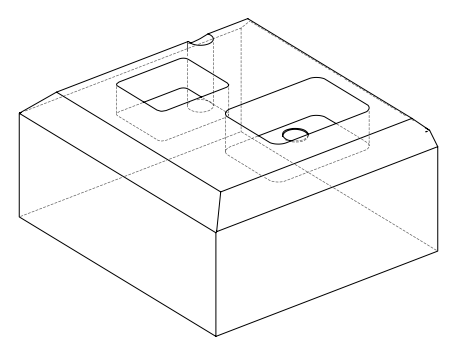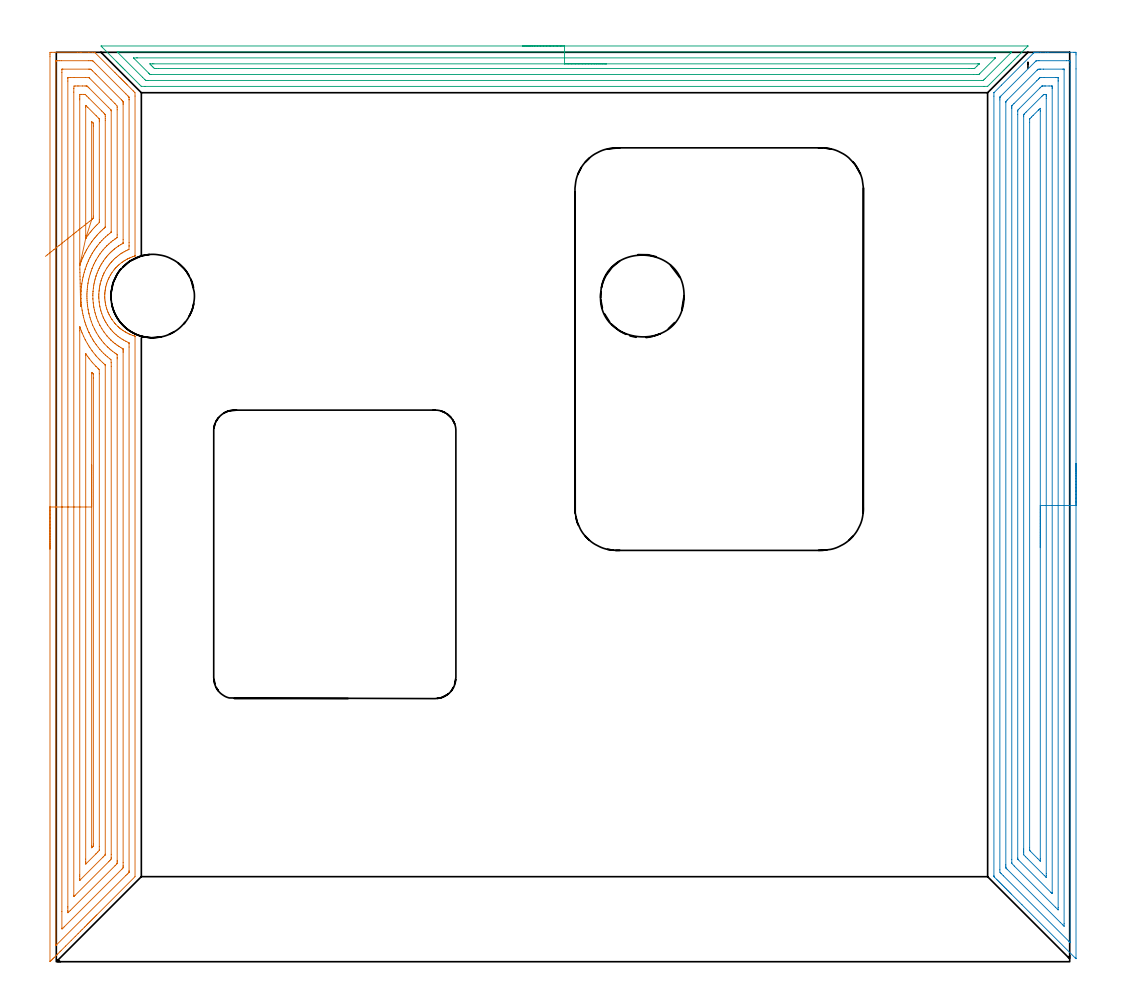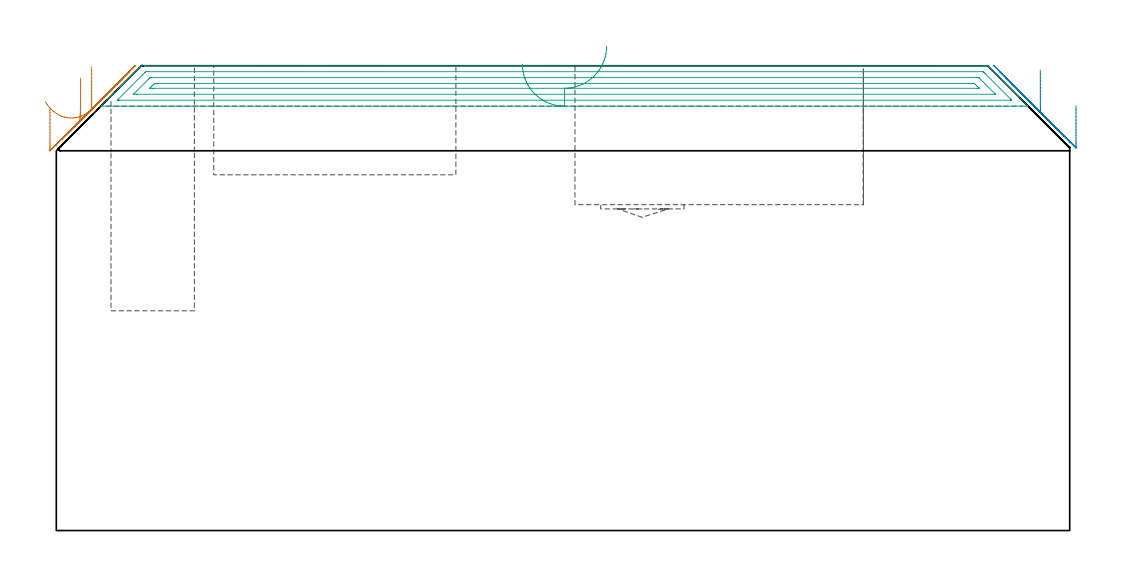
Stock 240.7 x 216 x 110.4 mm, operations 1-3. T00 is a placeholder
(PLAN: 11 operations, 6 tool changes, 75.8 min)
(1 AREA_MILL | FG_CHAMFER_SURFACE | UGT0205_001 | 13.03 min | 43986 mm3)
(2 AREA_MILL_1 | FG_CHAMFER_SURFACE_1 | UGT0205_001 | 11.77 min | 40982 mm3)
(3 AREA_MILL_2 | FG_CHAMFER_SURFACE_2 | UGT0205_001 | 6.95 min | 9552 mm3)
(4 AREA_MILL_3 | FG_CHAMFER_SURFACE_3 | UGT0205_001 | 14.38 min | 43933 mm3)
(5 MILL_RECTANGULAR_POCKET | POCKET_RECTANGULAR_STRAIGHT | NXT0201_009 | Follow Part, ap 2, ae 75% | 17.77 min | 101496 mm3)
(6 MILL_RECTANGULAR_POCKET_1 | POCKET_RECTANGULAR_STRAIGHT_1 | NXT0201_012 | Follow Part, ap 4, ae 75% | 10.43 min | 213355 mm3)
(7 MILL_BLIND_HOLE_FROM_SOLID_MATERIAL | STEP1POCKET | NXT0201_012 | Spiral | 0.94 min | 17602 mm3)
(8 BORE_BLIND_HOLE | STEP1POCKET | UGT0332_076 | 0.24 min | 0 mm3)
(9 SPOT_DRILL | STEP1POCKET_1 | NXT0321_9005460120000 | 0.06 min | 174 mm3)
(10 DRILL_BLIND_HOLE_INTO_CENTER | STEP1POCKET_1 | NXT0301_128 | 0.02 min | 0 mm3)
(11 MILL_ROUGH_BLIND_HOLE_CONTOUR | STEP1POCKET_1 | UGT0201_129 | Spiral | 0.17 min | 215 mm3)
(TOOL UGT0205_001 | Chamfer Mill 20 x 3 x 45 deg. | D20 FL50 Z2)
(TOOL NXT0201_009 | ENDMILL 8mm [2P460-0800-NA 1630] | D8 FL26 Z6)
(TOOL NXT0201_012 | ENDMILL 16mm [2P460-1600-NA 1630] | D16 FL38 Z6)
(TOOL UGT0332_076 | 19.75 mm Rough Boring Bar | D19.75)
(TOOL NXT0321_9005460120000 | NC Spot Drill, 142deg, 12mm, Carbide, Uncoated | D12 PA142 FL30 Z2)
(TOOL NXT0301_128 | Carbide Drill 12mm [861.1-1200-036A1-GP GC34] | D12 PA150 FL37.4 Z2)
(TOOL UGT0201_129 | Carbide End Mill 11.9 | D11.9 FL15 Z4)
(OP 1 AREA_MILL)
G17 G21 G94 G90
T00 M6
G54
G17 G0 G90 X-1.5 Y98. S1061 M3
G43 Z120.4 H0
Z100.2
G94 G1 Y98.038 Z99.328 F250.
Y98.152 Z98.464
Y98.341 Z97.612
Y98.603 Z96.78
Y98.937 Z95.974
Y99.34 Z95.2
Y99.808 Z94.464
Y100.34 Z93.772
Y100.929 Z93.129
Y101.572 Z92.54
Y102.264 Z92.008
Y103. Z91.54
Y103.774 Z91.137
Y104.58 Z90.803
Y105.412 Z90.541
Y106.264 Z90.352
Y107.128 Z90.238
Y108. Z90.2
Y214.949
X-1.499 Y215.41 Z90.201
X-1.495 Y215.835 Z90.203
X-1.491 Y215.99 Z90.206
X-1.075 Y215.995 Z90.622
X-0.493 Y216. Z91.204
X5.082 Z96.776
X5.676 Z97.373
X5.961 Z97.658
X7.72 Z99.415
X8.577 Z100.277
X9.04 Z100.74
X9.046 Z100.746
X9.098 Y215.99 Z100.797
X9.215 Y215.886 Z100.914
X13.955 Y211.145 Z105.655
X14.317 Y210.785 Z106.013
X14.801 Y210.299 Z106.501
X15.04 Y210.062 Z106.737
X15.197 Y209.906 Z106.892
X15.35 Y209.752 Z107.047
X15.485 Y209.616 Z107.183
X15.636 Y209.466 Z107.332
X15.784 Y209.318 Z107.481
X15.931 Y209.17 Z107.629
X16.076 Y209.026 Z107.772
X16.218 Y208.884 Z107.915
X16.377 Y208.725 Z108.074
X16.516 Y208.586 Z108.212
X16.652 Y208.45 Z108.349
X16.822 Y208.279 Z108.52
X18.275 Y206.826 Z109.972
X18.603 Y206.496 Z110.301
X18.694 Y206.402 Z110.392
X18.7 Y205.605 Z110.4
Y167.644
X18.694 Y167.632 Z110.393
X18.689 Y167.623 Z110.387
X18.665 Y167.614 Z110.364
X18.588 Y167.59 Z110.287
X18.139 Y167.439 Z109.839
X17.694 Y167.27 Z109.393
X17.396 Y167.141 Z109.091
X17.249 Y167.078 Z108.948
X17.069 Y167. Z108.768
X16.911 Y166.919 Z108.61
X16.801 Y166.861 Z108.5
X16.687 Y166.797 Z108.387
X16.35 Y166.607 Z108.05
X16.076 Y166.436 Z107.775
X15.908 Y166.331 Z107.607
X15.636 Y166.145 Z107.335
X15.581 Y166.107 Z107.28
X15.014 Y165.652 Z106.713
X14.999 Y165.639 Z106.699
X14.836 Y165.493 Z106.535
X14.757 Y165.422 Z106.453
X14.695 Y165.368 Z106.393
X14.521 Y165.213 Z106.22
X14.421 Y165.109 Z106.12
X14.218 Y164.899 Z105.917
X14.17 Y164.849 Z105.867
X14.121 Y164.798 Z105.82
X13.951 Y164.602 Z105.65
X13.877 Y164.516 Z105.575
X13.706 Y164.319 Z105.406
X13.227 Y163.678 Z104.926
X13.06 Y163.425 Z104.759
X12.965 Y163.265 Z104.664
X12.797 Y162.981 Z104.496
X12.555 Y162.531 Z104.253
X12.481 Y162.373 Z104.177
X12.411 Y162.23 Z104.11
X12.334 Y162.068 Z104.033
X12.159 Y161.637 Z103.859
X12.002 Y161.191 Z103.701
X11.955 Y161.036 Z103.653
X11.865 Y160.743 Z103.564
X11.753 Y160.297 Z103.451
X11.723 Y160.145 Z103.419
X11.662 Y159.849 Z103.359
X11.635 Y159.67 Z103.331
X11.594 Y159.403 Z103.288
X11.579 Y159.254 Z103.271
X11.544 Y158.955 Z103.24
X11.527 Y158.712 Z103.225
X11.522 Y158.619 Z103.217
X11.515 Y158.508 Z103.212
X11.503 Y158.061 Z103.199
X11.512 Y157.818 Z103.208
X11.518 Y157.614 Z103.216
X11.549 Y157.167 Z103.249
X11.604 Y156.719 Z103.301
X11.628 Y156.58 Z103.322
X11.668 Y156.325 Z103.367
X11.676 Y156.273 Z103.376
X11.773 Y155.825 Z103.471
X11.889 Y155.379 Z103.586
X11.933 Y155.242 Z103.628
X12.031 Y154.931 Z103.727
X12.188 Y154.485 Z103.887
X12.259 Y154.306 Z103.958
X12.334 Y154.13 Z104.033
X12.444 Y153.905 Z104.14
X12.531 Y153.724 Z104.23
X12.595 Y153.591 Z104.294
X12.843 Y153.141 Z104.539
X13.109 Y152.697 Z104.807
X13.197 Y152.568 Z104.893
X13.229 Y152.521 Z104.925
X13.767 Y151.803 Z105.466
X13.844 Y151.711 Z105.544
X13.94 Y151.597 Z105.639
X14.121 Y151.397 Z105.819
X14.599 Y150.909 Z106.299
X14.735 Y150.786 Z106.435
X14.804 Y150.722 Z106.504
X14.903 Y150.637 Z106.602
X15.014 Y150.541 Z106.713
X15.097 Y150.475 Z106.796
X15.197 Y150.396 Z106.893
X15.266 Y150.34 Z106.964
X15.349 Y150.273 Z107.048
X15.691 Y150.015 Z107.39
X15.907 Y149.868 Z107.607
X16.35 Y149.594 Z108.049
X16.45 Y149.538 Z108.148
X16.516 Y149.501 Z108.212
X16.609 Y149.449 Z108.308
X16.801 Y149.341 Z108.5
X17.235 Y149.122 Z108.934
X17.396 Y149.05 Z109.094
X17.464 Y149.02 Z109.163
X17.694 Y148.925 Z109.394
X18.14 Y148.761 Z109.838
X18.275 Y148.716 Z109.971
X18.588 Y148.61 Z110.287
X18.654 Y148.589 Z110.353
X18.695 Y148.567 Z110.394
X18.7 Y148.557 Z110.4
Y20.2
X9.613 Y11.112 Z101.311
X9.48 Y10.978 Z101.175
X9.342 Y10.841 Z101.04
X9.179 Y10.678 Z100.877
X9.04 Y10.538 Z100.735
X8.896 Y10.395 Z100.594
X8.745 Y10.244 Z100.443
X8.6 Y10.098 Z100.295
X8.451 Y9.95 Z100.148
X8.311 Y9.81 Z100.009
X8.16 Y9.658 Z99.855
X8.005 Y9.504 Z99.703
X7.877 Y9.376 Z99.575
X7.72 Y9.218 Z99.415
X7.559 Y9.058 Z99.257
X7.443 Y8.942 Z99.141
X7.281 Y8.778 Z98.975
X7.113 Y8.613 Z98.811
X6.841 Y8.34 Z98.539
X6.669 Y8.167 Z98.365
X6.116 Y7.616 Z97.815
X5.777 Y7.275 Z97.473
X5.187 Y6.687 Z96.887
X4.495 Y5.995 Z96.194
X3.548 Y5.047 Z95.246
X2.21 Y3.71 Z93.909
X1.177 Y2.676 Z92.876
X0.977 Y2.476 Z92.675
X0.874 Y2.373 Z92.572
X0.32 Y1.819 Z92.019
X0.098 Y1.596 Z91.795
X-0.017 Y1.482 Z91.68
X-0.537 Y0.963 Z91.162
X-0.782 Y0.716 Z90.914
X-0.908 Y0.59 Z90.789
X-1.067 Y0.432 Z90.632
X-1.191 Y0.309 Z90.508
X-1.358 Y0.145 Z90.341
X-1.493 Y0.019 Z90.206
X-1.5 Y0.16 Z90.2
Y108.
X-0.086 Z91.614
X-0.085 Y213.822 Z91.615
X-0.084 Y213.919 Z91.616
X-0.081 Y213.967 Z91.619
X-0.08 Y213.984 Z91.62
X-0.051 Y213.99 Z91.649
X0.318 Y213.998 Z92.018
X0.684 Y213.999 Z92.384
X1.196 Y214. Z92.896
X7.72 Z99.42
X8.234 Y213.998 Z99.934
X8.6 Y213.99 Z100.3
X8.65 Y213.988 Z100.35
X8.702 Y213.94 Z100.402
X8.809 Y213.838 Z100.509
X9.023 Y213.627 Z100.723
X16.516 Y206.134 Z108.216
X17.043 Y205.605 Z108.743
X17.221 Y205.418 Z108.921
X17.279 Y205.356 Z108.979
X17.281 Y205.312 Z108.981
X17.283 Y205.215 Z108.983
X17.285 Y204.825 Z108.985
X17.286 Y204.713 Z108.986
Y170.841
X17.284 Y170.063 Z108.984
X17.283 Y169.95 Z108.983
X17.268 Y169.187 Z108.968
X16.991 Y169.059 Z108.691
X16.664 Y168.909 Z108.364
X16.516 Y168.834 Z108.216
X16.087 Y168.602 Z107.787
X15.636 Y168.342 Z107.336
X15.528 Y168.277 Z107.228
X15.352 Y168.167 Z107.052
X15. Y167.921 Z106.7
X14.757 Y167.735 Z106.457
X14.503 Y167.533 Z106.203
X14.192 Y167.276 Z105.892
X13.877 Y166.992 Z105.577
X13.57 Y166.696 Z105.27
X13.267 Y166.385 Z104.967
X13.139 Y166.242 Z104.839
X12.998 Y166.077 Z104.698
X12.735 Y165.759 Z104.435
X12.531 Y165.493 Z104.231
X12.355 Y165.253 Z104.055
X12.118 Y164.918 Z103.818
X11.994 Y164.728 Z103.694
X11.917 Y164.602 Z103.617
X11.667 Y164.168 Z103.367
X11.416 Y163.71 Z103.116
X11.379 Y163.64 Z103.079
X11.355 Y163.592 Z103.055
X11.239 Y163.342 Z102.939
X11.081 Y162.979 Z102.781
X11.016 Y162.819 Z102.716
X10.834 Y162.338 Z102.534
X10.692 Y161.928 Z102.392
X10.645 Y161.783 Z102.345
X10.612 Y161.671 Z102.312
X10.438 Y161.036 Z102.138
X10.429 Y161.001 Z102.129
X10.422 Y160.972 Z102.122
X10.359 Y160.679 Z102.059
X10.276 Y160.229 Z101.976
X10.262 Y160.145 Z101.962
X10.209 Y159.777 Z101.909
X10.17 Y159.445 Z101.87
X10.151 Y159.254 Z101.851
X10.108 Y158.617 Z101.808
X10.101 Y158.362 Z101.801
X10.094 Y158.054 Z101.794
X10.102 Y157.731 Z101.802
X10.113 Y157.471 Z101.813
X10.169 Y156.772 Z101.869
X10.192 Y156.58 Z101.892
X10.317 Y155.731 Z102.017
X10.325 Y155.688 Z102.025
X10.359 Y155.526 Z102.059
X10.54 Y154.797 Z102.24
X10.61 Y154.543 Z102.31
X10.818 Y153.905 Z102.518
X11.102 Y153.152 Z102.802
X11.164 Y153.014 Z102.864
X11.239 Y152.856 Z102.939
X11.483 Y152.371 Z103.183
X11.618 Y152.123 Z103.318
X11.8 Y151.801 Z103.5
X12.118 Y151.27 Z103.818
X12.143 Y151.231 Z103.843
X12.196 Y151.153 Z103.896
X12.813 Y150.34 Z104.513
X12.998 Y150.116 Z104.698
X13.311 Y149.769 Z105.011
X13.621 Y149.449 Z105.321
X13.877 Y149.2 Z105.577
X14.212 Y148.901 Z105.912
X14.626 Y148.557 Z106.326
X14.757 Y148.457 Z106.457
X15.13 Y148.179 Z106.83
X15.636 Y147.863 Z107.336
X15.96 Y147.666 Z107.66
X16.516 Y147.372 Z108.216
X17.077 Y147.097 Z108.777
X17.199 Y147.041 Z108.899
X17.222 Y147.028 Z108.922
X17.279 Y146.987 Z108.979
X17.283 Y146.889 Z108.983
X17.284 Y146.774 Z108.984
X17.286 Y145.995 Z108.986
X17.285 Y21.593 Z108.985
X17.284 Y21.398 Z108.984
X17.281 Y21.301 Z108.981
X17.279 Y21.255 Z108.979
X17.264 Y21.225 Z108.964
X17.138 Y21.092 Z108.838
X16.826 Y20.777 Z108.526
X16.516 Y20.466 Z108.216
X0.074 Y4.024 Z91.774
X0.003 Y3.955 Z91.703
X-0.067 Y3.891 Z91.633
X-0.075 Y3.884 Z91.625
X-0.079 Y3.916 Z91.621
X-0.084 Y4.042 Z91.616
X-0.085 Y4.156 Z91.615
X-0.086 Y108. Z91.614
X1.328 Z93.028
X1.329 Y211.191 Z93.029
X1.331 Y211.844 Z93.031
X1.334 Y211.962 Z93.034
X1.335 Y211.985 Z93.035
X1.36 Y211.99 Z93.06
X1.413 Y211.997 Z93.113
X1.564 Y211.999 Z93.264
X7.72 Z99.42
X7.874 Y211.997 Z99.574
X8.179 Y211.99 Z99.879
X8.346 Y211.844 Z100.046
X8.6 Y211.597 Z100.3
X9.248 Y210.953 Z100.948
X9.48 Y210.722 Z101.18
X15.487 Y204.713 Z107.187
X15.636 Y204.562 Z107.336
X15.817 Y204.375 Z107.517
X15.86 Y204.329 Z107.56
X15.864 Y204.218 Z107.564
X15.868 Y204.06 Z107.568
X15.871 Y203.822 Z107.571
Y203.584
Y171.495
X15.87 Y170.841 Z107.57
X15.869 Y170.722 Z107.569
X15.865 Y170.664 Z107.565
X15.862 Y170.642 Z107.562
X15.845 Y170.63 Z107.545
X15.636 Y170.506 Z107.336
X15.29 Y170.301 Z106.99
X14.757 Y169.983 Z106.457
X14.737 Y169.971 Z106.437
X14.706 Y169.95 Z106.406
X14.22 Y169.597 Z105.92
X13.877 Y169.332 Z105.577
X13.726 Y169.212 Z105.426
X13.541 Y169.059 Z105.241
X13.252 Y168.801 Z104.952
X12.998 Y168.567 Z104.698
X12.796 Y168.372 Z104.496
X12.592 Y168.167 Z104.292
X12.363 Y167.919 Z104.063
X12.118 Y167.643 Z103.818
X11.95 Y167.446 Z103.65
X11.811 Y167.276 Z103.511
X11.563 Y166.947 Z103.263
X11.239 Y166.511 Z102.939
X11.186 Y166.438 Z102.886
X11.15 Y166.385 Z102.85
X10.842 Y165.895 Z102.542
X10.603 Y165.493 Z102.303
X10.515 Y165.336 Z102.215
X10.359 Y165.049 Z102.059
X10.209 Y164.753 Z101.909
X10.136 Y164.602 Z101.836
X9.929 Y164.146 Z101.629
X9.749 Y163.71 Z101.449
X9.673 Y163.514 Z101.373
X9.48 Y162.991 Z101.18
X9.436 Y162.863 Z101.136
X9.422 Y162.819 Z101.122
X9.237 Y162.173 Z100.937
X9.171 Y161.928 Z100.871
X9.056 Y161.465 Z100.756
X8.969 Y161.036 Z100.669
X8.909 Y160.723 Z100.609
X8.819 Y160.145 Z100.519
X8.796 Y159.946 Z100.496
X8.728 Y159.254 Z100.428
X8.718 Y159.134 Z100.418
X8.698 Y158.761 Z100.398
X8.682 Y158.362 Z100.382
X8.681 Y158.28 Z100.381
X8.695 Y157.471 Z100.395
X8.699 Y157.371 Z100.399
X8.761 Y156.58 Z100.461
X8.78 Y156.397 Z100.48
X8.882 Y155.688 Z100.582
X8.933 Y155.35 Z100.633
X9.047 Y154.797 Z100.747
X9.188 Y154.2 Z100.888
X9.268 Y153.905 Z100.968
X9.48 Y153.217 Z101.18
X9.548 Y153.014 Z101.248
X9.586 Y152.906 Z101.286
X9.895 Y152.123 Z101.595
X10.267 Y151.324 Z101.967
X10.314 Y151.231 Z102.014
X10.359 Y151.147 Z102.059
X10.823 Y150.34 Z102.523
X11.239 Y149.693 Z102.939
X11.339 Y149.55 Z103.039
X11.413 Y149.449 Z103.113
X12.01 Y148.667 Z103.71
X12.102 Y148.557 Z103.802
X12.118 Y148.539 Z103.818
X12.536 Y148.093 Z104.236
X12.951 Y147.666 Z104.651
X12.998 Y147.621 Z104.698
X13.468 Y147.19 Z105.168
X13.877 Y146.858 Z105.577
X13.983 Y146.774 Z105.683
X14.43 Y146.449 Z106.13
X14.757 Y146.229 Z106.457
X14.965 Y146.094 Z106.665
X15.305 Y145.883 Z107.005
X15.636 Y145.694 Z107.336
X15.83 Y145.582 Z107.53
X15.855 Y145.567 Z107.555
X15.864 Y145.514 Z107.564
X15.868 Y145.389 Z107.568
X15.87 Y145.23 Z107.57
X15.871 Y144.992 Z107.571
Y144.754
Y23.528
X15.87 Y22.874 Z107.57
X15.869 Y22.639 Z107.569
X15.864 Y22.399 Z107.564
X15.856 Y22.267 Z107.556
X15.61 Y22.01 Z107.31
X1.886 Y8.286 Z93.586
X1.564 Y7.965 Z93.264
X1.44 Y7.846 Z93.14
X1.354 Y7.766 Z93.054
X1.334 Y7.863 Z93.034
X1.332 Y7.887 Z93.032
X1.33 Y7.958 Z93.03
X1.328 Y11.949 Z93.028
Y108.
X2.743 Z94.443
Y209.17
X2.745 Y209.756 Z94.445
X2.748 Y209.953 Z94.448
X2.749 Y209.981 Z94.449
X2.762 Y209.99 Z94.462
X2.811 Y209.994 Z94.511
X2.913 Y209.997 Z94.613
X3.323 Y210. Z95.023
X3.383 Z95.083
X4.263 Z95.963
X6.902 Z98.602
X7.72 Y209.992 Z99.42
X7.745 Y209.99 Z99.445
X7.771 Y209.97 Z99.471
X7.825 Y209.922 Z99.525
X7.933 Y209.817 Z99.633
X12.998 Y204.754 Z104.698
X13.877 Y203.873 Z105.577
X13.926 Y203.822 Z105.626
X14.45 Y203.241 Z106.15
X14.453 Y202.931 Z106.153
X14.456 Y202.344 Z106.156
X14.457 Y172.624 Z106.157
X14.456 Y172.038 Z106.156
X14.453 Y172. Z106.153
X14.45 Y171.987 Z106.15
X14.44 Y171.977 Z106.14
X14.371 Y171.929 Z106.071
X14.068 Y171.733 Z105.768
X13.955 Y171.654 Z105.655
X13.877 Y171.598 Z105.577
X13.447 Y171.278 Z105.147
X12.998 Y170.928 Z104.698
X12.95 Y170.89 Z104.65
X12.892 Y170.841 Z104.592
X12.48 Y170.474 Z104.18
X12.118 Y170.143 Z103.818
X12.02 Y170.05 Z103.72
X11.92 Y169.95 Z103.62
X11.588 Y169.596 Z103.288
X11.239 Y169.212 Z102.939
X11.168 Y169.131 Z102.868
X11.107 Y169.059 Z102.807
X10.773 Y168.639 Z102.473
X10.415 Y168.167 Z102.115
X10.359 Y168.089 Z102.059
X10.032 Y167.608 Z101.732
X9.818 Y167.276 Z101.518
X9.48 Y166.708 Z101.18
X9.364 Y166.502 Z101.064
X9.3 Y166.385 Z101.
X9.061 Y165.917 Z100.761
X8.859 Y165.493 Z100.559
X8.777 Y165.313 Z100.477
X8.6 Y164.907 Z100.3
X8.512 Y164.691 Z100.212
X8.478 Y164.602 Z100.178
X8.276 Y164.039 Z99.976
X8.161 Y163.71 Z99.861
X8.057 Y163.369 Z99.757
X7.895 Y162.819 Z99.595
X7.857 Y162.68 Z99.557
X7.72 Y162.147 Z99.42
X7.681 Y161.968 Z99.381
X7.673 Y161.928 Z99.373
X7.539 Y161.22 Z99.239
X7.509 Y161.036 Z99.209
X7.421 Y160.448 Z99.121
X7.388 Y160.145 Z99.088
X7.34 Y159.639 Z99.04
X7.31 Y159.254 Z99.01
X7.283 Y158.805 Z98.983
X7.271 Y158.362 Z98.971
X7.275 Y157.923 Z98.975
X7.283 Y157.471 Z98.983
X7.307 Y156.999 Z99.007
X7.339 Y156.58 Z99.039
X7.391 Y156.022 Z99.091
X7.437 Y155.688 Z99.137
X7.542 Y154.978 Z99.242
X7.575 Y154.797 Z99.275
X7.72 Y154.075 Z99.42
X7.76 Y153.905 Z99.46
X7.774 Y153.851 Z99.474
X8.001 Y153.014 Z99.701
X8.127 Y152.602 Z99.827
X8.286 Y152.123 Z99.986
X8.6 Y151.283 Z100.3
X8.62 Y151.231 Z100.32
X8.634 Y151.197 Z100.334
X9.039 Y150.34 Z100.739
X9.184 Y150.041 Z100.884
X9.48 Y149.497 Z101.18
X9.507 Y149.449 Z101.207
X9.544 Y149.383 Z101.244
X10.058 Y148.557 Z101.758
X10.359 Y148.117 Z102.059
X10.702 Y147.666 Z102.402
X11.239 Y146.984 Z102.939
X11.429 Y146.774 Z103.129
X12.118 Y146.059 Z103.818
X12.297 Y145.883 Z103.997
X12.666 Y145.552 Z104.366
X12.998 Y145.275 Z104.698
X13.349 Y144.992 Z105.049
X13.877 Y144.607 Z105.577
X14.174 Y144.404 Z105.874
X14.374 Y144.265 Z106.074
X14.433 Y144.223 Z106.133
X14.451 Y144.204 Z106.151
X14.452 Y144.183 Z106.152
X14.455 Y144.1 Z106.155
X14.457 Y143.513 Z106.157
Y143.209
Y24.07
X14.456 Y23.766 Z106.156
X14.453 Y23.472 Z106.153
X14.45 Y23.33 Z106.15
X14.388 Y23.248 Z106.088
X14.025 Y22.874 Z105.725
X13.951 Y22.8 Z105.651
X3.323 Y12.171 Z95.023
X2.882 Y11.733 Z94.582
X2.828 Y11.682 Z94.528
X2.76 Y11.62 Z94.46
X2.75 Y11.706 Z94.45
X2.746 Y11.871 Z94.446
X2.744 Y12.178 Z94.444
X2.743 Y12.766 Z94.443
Y13.069
Y108.
X4.157 Z95.857
Y206.542
X4.159 Y207.387 Z95.859
X4.161 Y207.43 Z95.861
X4.202 Y207.99 Z95.902
X4.481 Y207.996 Z96.181
X5.082 Y207.999 Z96.782
X5.357 Y208. Z97.057
X6.236 Z97.936
X6.841 Y207.999 Z98.541
X7.119 Y207.997 Z98.819
X7.266 Y207.99 Z98.966
X7.308 Y207.982 Z99.008
X7.406 Y207.889 Z99.106
X7.53 Y207.769 Z99.23
X7.72 Y207.581 Z99.42
X7.915 Y207.387 Z99.615
X12.371 Y202.931 Z104.071
X12.998 Y202.296 Z104.698
X13.025 Y202.265 Z104.725
X13.036 Y202.235 Z104.736
X13.039 Y202.177 Z104.739
X13.042 Y202.085 Z104.742
X13.043 Y173.47 Z104.743
X13.041 Y173.424 Z104.741
X13.036 Y173.333 Z104.736
X13.026 Y173.242 Z104.726
X12.998 Y173.218 Z104.698
X12.669 Y172.958 Z104.369
X12.246 Y172.624 Z103.946
X12.176 Y172.566 Z103.876
X12.118 Y172.515 Z103.818
X11.707 Y172.149 Z103.407
X11.239 Y171.721 Z102.939
X10.813 Y171.273 Z102.513
X10.412 Y170.841 Z102.112
X10.387 Y170.813 Z102.087
X10.359 Y170.78 Z102.059
X9.989 Y170.325 Z101.689
X9.69 Y169.95 Z101.39
X9.599 Y169.829 Z101.299
X9.48 Y169.667 Z101.18
X9.229 Y169.312 Z100.929
X9.055 Y169.059 Z100.755
X8.874 Y168.781 Z100.574
X8.6 Y168.345 Z100.3
X8.534 Y168.234 Z100.234
X8.495 Y168.167 Z100.195
X8.217 Y167.664 Z99.917
X8.009 Y167.276 Z99.709
X7.911 Y167.083 Z99.611
X7.72 Y166.692 Z99.42
X7.624 Y166.482 Z99.324
X7.581 Y166.385 Z99.281
X7.361 Y165.858 Z99.061
X7.216 Y165.493 Z98.916
X7.113 Y165.218 Z98.813
X6.889 Y164.602 Z98.589
X6.877 Y164.566 Z98.577
X6.841 Y164.454 Z98.541
X6.673 Y163.881 Z98.373
X6.625 Y163.71 Z98.325
X6.485 Y163.18 Z98.185
X6.395 Y162.819 Z98.095
X6.316 Y162.46 Z98.016
X6.209 Y161.928 Z97.909
X6.169 Y161.717 Z97.869
X6.06 Y161.036 Z97.76
X6.047 Y160.949 Z97.747
X5.961 Y160.22 Z97.661
X5.955 Y160.152 Z97.655
X5.89 Y159.325 Z97.59
X5.886 Y159.254 Z97.586
X5.856 Y158.469 Z97.556
X5.855 Y158.362 Z97.555
X5.862 Y157.571 Z97.562
X5.866 Y157.471 Z97.566
X5.907 Y156.635 Z97.607
X5.911 Y156.58 Z97.611
X5.961 Y155.978 Z97.661
X5.991 Y155.688 Z97.691
X5.995 Y155.654 Z97.695
X6.121 Y154.797 Z97.821
X6.153 Y154.603 Z97.853
X6.287 Y153.905 Z97.987
X6.375 Y153.486 Z98.075
X6.492 Y153.014 Z98.192
X6.68 Y152.286 Z98.38
X6.729 Y152.123 Z98.429
X6.841 Y151.764 Z98.541
X7.02 Y151.231 Z98.72
X7.123 Y150.945 Z98.823
X7.361 Y150.34 Z99.061
X7.467 Y150.082 Z99.167
X7.72 Y149.519 Z99.42
X7.753 Y149.449 Z99.453
X7.782 Y149.386 Z99.482
X8.052 Y148.844 Z99.752
X8.211 Y148.557 Z99.911
X8.6 Y147.877 Z100.3
X8.726 Y147.666 Z100.426
X8.931 Y147.33 Z100.631
X9.31 Y146.774 Z101.01
X9.48 Y146.542 Z101.18
X9.988 Y145.883 Z101.688
X10.359 Y145.418 Z102.059
X10.755 Y144.992 Z102.455
X11.239 Y144.491 Z102.939
X11.648 Y144.1 Z103.348
X12.118 Y143.687 Z103.818
X12.703 Y143.209 Z104.403
X12.998 Y142.977 Z104.698
X13.039 Y142.318 Z104.739
X13.041 Y142.274 Z104.741
X13.043 Y141.426 Z104.743
Y25.503
X13.039 Y24.657 Z104.739
X13.037 Y24.617 Z104.737
X12.998 Y24.308 Z104.698
X12.732 Y24.035 Z104.432
X12.467 Y23.766 Z104.167
X4.445 Y15.743 Z96.145
X4.322 Y15.622 Z96.022
X4.202 Y15.507 Z95.902
X4.169 Y15.478 Z95.869
X4.162 Y15.606 Z95.862
X4.158 Y15.698 Z95.858
X4.157 Y15.743 Z95.857
Y15.789
Y108.
X5.571 Z97.271
Y149.844
X5.572 Y150.34 Z97.272
X5.573 Y150.475 Z97.273
X5.577 Y150.729 Z97.277
X5.587 Y150.807 Z97.287
X5.619 Y150.722 Z97.319
X5.639 Y150.666 Z97.339
X5.754 Y150.34 Z97.454
X5.961 Y149.778 Z97.661
X6.089 Y149.449 Z97.789
X6.176 Y149.231 Z97.876
X6.483 Y148.557 Z98.183
X6.841 Y147.792 Z98.541
X6.904 Y147.666 Z98.604
X6.975 Y147.53 Z98.675
X7.415 Y146.774 Z99.115
X7.72 Y146.264 Z99.42
X7.96 Y145.883 Z99.66
X8.483 Y145.111 Z100.183
X8.573 Y144.992 Z100.273
X8.6 Y144.957 Z100.3
X9.277 Y144.1 Z100.977
X9.48 Y143.852 Z101.18
X10.081 Y143.209 Z101.781
X10.359 Y142.923 Z102.059
X10.995 Y142.318 Z102.695
X11.239 Y142.1 Z102.939
X11.596 Y141.785 Z103.296
X11.618 Y141.765 Z103.318
X11.622 Y141.732 Z103.322
X11.626 Y141.663 Z103.326
X11.628 Y141.558 Z103.328
Y25.549
X11.627 Y25.45 Z103.327
X11.624 Y25.401 Z103.324
X11.621 Y25.381 Z103.321
X11.608 Y25.365 Z103.308
X11.516 Y25.267 Z103.216
X11.239 Y24.987 Z102.939
X11.075 Y24.823 Z102.775
X5.762 Y19.511 Z97.462
X5.705 Y19.454 Z97.405
X5.639 Y19.393 Z97.339
X5.588 Y19.347 Z97.288
X5.578 Y19.412 Z97.278
X5.574 Y19.559 Z97.274
X5.572 Y19.703 Z97.272
X5.571 Y20.2 Z97.271
Y20.596
Y108.
X6.985 Z98.685
X6.986 Y144.1 Z98.686
X6.987 Y144.292 Z98.687
X6.99 Y144.387 Z98.69
X6.992 Y144.396 Z98.692
X6.994 Z98.694
X7.015 Y144.369 Z98.715
X7.465 Y143.736 Z99.165
X7.72 Y143.391 Z99.42
X7.859 Y143.209 Z99.559
X8.388 Y142.533 Z100.088
X8.564 Y142.318 Z100.264
X8.6 Y142.277 Z100.3
X9.402 Y141.426 Z101.102
X9.48 Y141.349 Z101.18
X9.889 Y140.949 Z101.589
X10.029 Y140.811 Z101.729
X10.142 Y140.696 Z101.842
X10.208 Y140.623 Z101.908
X10.214 Y139.644 Z101.914
Y27.331
X10.21 Y26.591 Z101.91
X10.208 Y26.44 Z101.908
X9.853 Y26.062 Z101.553
X9.48 Y25.678 Z101.18
X9.416 Y25.613 Z101.116
X7.143 Y23.341 Z98.843
X7.081 Y23.281 Z98.781
X7.028 Y23.232 Z98.728
X6.999 Y23.207 Z98.699
X6.992 Y23.239 Z98.692
X6.987 Y23.618 Z98.687
X6.986 Y23.766 Z98.686
X6.985 Y24.362 Z98.685
Y108.
X8.4 Z100.1
Y139.846
X8.401 Y139.914 Z100.101
X8.403 Y139.967 Z100.103
X8.404 Y139.969 Z100.104
X8.421 Y139.956 Z100.121
X8.464 Y139.916 Z100.164
X8.6 Y139.778 Z100.3
X8.73 Y139.644 Z100.43
X8.774 Y139.591 Z100.474
X8.794 Y139.563 Z100.494
X8.795 Y139.541 Z100.495
X8.798 Y139.443 Z100.498
X8.8 Y138.752 Z100.5
Y138.549
Y28.02
X8.798 Y27.675 Z100.498
X8.795 Y27.504 Z100.495
X8.794 Y27.465 Z100.494
X8.769 Y27.428 Z100.469
X8.683 Y27.331 Z100.383
X8.558 Y27.206 Z100.258
X8.475 Y27.127 Z100.175
X8.421 Y27.079 Z100.121
X8.404 Y27.067 Z100.104
X8.403 Y27.072 Z100.103
X8.402 Y27.128 Z100.102
X8.4 Y27.331 Z100.1
Y27.534
Y108.
Y108.872 Z100.138
Y109.736 Z100.251
Y110.588 Z100.44
Y111.42 Z100.703
Y112.226 Z101.036
Y113. Z101.439
Y113.736 Z101.908
Y114.428 Z102.439
Y115.071 Z103.029
Y115.66 Z103.672
Y116.192 Z104.364
Y116.66 Z105.1
Y117.063 Z105.873
Y117.397 Z106.679
Y117.659 Z107.511
Y117.848 Z108.363
Y117.962 Z109.228
Y118. Z110.1
G0 X5.777 Y155.591 Z107.479
G1 Y155.612 Z106.607
X5.775 Y155.708 Z105.74
X5.772 Y155.879 Z104.885
X5.767 Y156.125 Z104.048
X5.76 Y156.442 Z103.235
X5.752 Y156.829 Z102.453
X5.743 Y157.282 Z101.708
X5.732 Y157.799 Z101.005
X5.721 Y158.375 Z100.35
X5.708 Y159.006 Z99.748
X5.694 Y159.687 Z99.203
X5.679 Y160.413 Z98.719
X5.664 Y161.178 Z98.301
X5.647 Y161.977 Z97.951
X5.631 Y162.804 Z97.671
X5.613 Y163.651 Z97.465
X5.596 Y164.513 Z97.334
X5.578 Y165.384 Z97.278
X5.571 Y165.888 Z97.271
Y204.713
X5.572 Y205.108 Z97.272
X5.575 Y205.605 Z97.275
X5.578 Y205.993 Z97.278
X5.961 Y205.995 Z97.661
X6.454 Y205.997 Z98.154
X6.841 Y205.99 Z98.541
X7.241 Y205.605 Z98.941
X7.72 Y205.131 Z99.42
X10.813 Y202.039 Z102.513
X11.239 Y201.612 Z102.939
X11.468 Y201.378 Z103.168
X11.582 Y201.258 Z103.282
X11.622 Y201.2 Z103.322
X11.623 Y201.148 Z103.323
X11.627 Y200.754 Z103.327
X11.628 Y200.257 Z103.328
X11.629 Y199.861 Z103.329
X11.628 Y174.655 Z103.328
X11.627 Y174.531 Z103.327
X11.624 Y174.47 Z103.324
X11.622 Y174.443 Z103.322
X11.591 Y174.407 Z103.291
X11.403 Y174.241 Z103.103
X11.239 Y174.097 Z102.939
X10.934 Y173.824 Z102.634
X10.595 Y173.516 Z102.295
X10.474 Y173.399 Z102.174
X10.359 Y173.284 Z102.059
X10.038 Y172.95 Z101.738
X9.73 Y172.624 Z101.43
X9.611 Y172.491 Z101.311
X9.48 Y172.341 Z101.18
X9.205 Y172.012 Z100.905
X8.976 Y171.733 Z100.676
X8.81 Y171.52 Z100.51
X8.6 Y171.243 Z100.3
X8.431 Y171.013 Z100.131
X8.309 Y170.841 Z100.009
X8.068 Y170.489 Z99.768
X7.71 Y169.95 Z99.41
X7.386 Y169.397 Z99.086
X7.191 Y169.059 Z98.891
X7.066 Y168.831 Z98.766
X6.841 Y168.412 Z98.541
X6.758 Y168.251 Z98.458
X6.718 Y168.167 Z98.418
X6.477 Y167.644 Z98.177
X6.312 Y167.276 Z98.012
X6.206 Y167.028 Z97.906
X5.961 Y166.435 Z97.661
X5.609 Y165.461 Z97.309
X5.578 Y165.384 Z97.278
X6.99 Y171.812 Z98.69
X6.989 Y171.813 Z98.689
X6.988 Y171.853 Z98.688
X6.986 Y172.041 Z98.686
X6.985 Y172.478 Z98.685
X6.986 Y202.931 Z98.686
X6.988 Y203.21 Z98.688
X6.992 Y203.349 Z98.692
X6.994 Y203.397 Z98.694
X7.038 Y203.355 Z98.738
X7.471 Y202.931 Z99.171
X9.48 Y200.923 Z101.18
X10.144 Y200.257 Z101.844
X10.188 Y200.206 Z101.888
X10.208 Y200.181 Z101.908
X10.21 Y200.162 Z101.91
X10.212 Y200.07 Z101.912
X10.214 Y199.884 Z101.914
X10.215 Y199.512 Z101.915
X10.214 Y176.19 Z101.914
X10.21 Y175.817 Z101.91
X10.208 Y175.632 Z101.908
X10.197 Y175.554 Z101.897
X9.702 Y175.072 Z101.402
X9.48 Y174.852 Z101.18
X9.261 Y174.628 Z100.961
X9.05 Y174.407 Z100.75
X8.834 Y174.169 Z100.534
X8.6 Y173.906 Z100.3
X8.421 Y173.697 Z100.121
X8.27 Y173.516 Z99.97
X8.024 Y173.208 Z99.724
X7.72 Y172.821 Z99.42
X7.636 Y172.71 Z99.336
X7.572 Y172.624 Z99.272
X7.189 Y172.089 Z98.889
X7.083 Y171.937 Z98.783
X7.031 Y171.864 Z98.731
X6.995 Y171.816 Z98.695
X6.99 Y171.812 Z98.69
X8.406 Y176.257 Z100.106
X8.401 Y176.326 Z100.101
X8.4 Y176.341 Z100.1
Y199.474
X8.401 Y199.491 Z100.101
X8.405 Y199.532 Z100.105
X8.588 Y199.365 Z100.288
X8.6 Y199.353 Z100.3
X8.708 Y199.243 Z100.408
X8.76 Y199.186 Z100.46
X8.784 Y199.158 Z100.484
X8.793 Y199.082 Z100.493
X8.798 Y198.677 Z100.498
X8.8 Y198.474 Z100.5
Y177.081
X8.799 Y176.88 Z100.499
X8.793 Y176.676 Z100.493
X8.79 Y176.63 Z100.49
X8.773 Y176.609 Z100.473
X8.728 Y176.559 Z100.428
X8.6 Y176.43 Z100.3
X8.477 Y176.314 Z100.177
X8.406 Y176.257 Z100.106
X7.85 Y175.815 Z99.598
X7.262 Y175.348 Z99.155
X6.645 Y174.859 Z98.778
X6.006 Y174.351 Z98.472
X5.348 Y173.828 Z98.238
X4.676 Y173.294 Z98.078
X3.996 Y172.754 Z97.993
X3.313 Y172.212 Z97.985
X2.632 Y171.671 Z98.052
X1.958 Y171.136 Z98.195
X1.297 Y170.61 Z98.413
X0.653 Y170.098 Z98.703
X0.031 Y169.604 Z99.064
X-0.564 Y169.132 Z99.493
X-1.128 Y168.684 Z99.986
X-1.655 Y168.265 Z100.54
X-2.143 Y167.878 Z101.151
X-2.587 Y167.525 Z101.814
G0 Z120.4
M5
M2
(OP 2 AREA_MILL_1)
G17 G21 G94 G90
T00 M6
G54
G17 G0 G90 X242.2 Y118.35 S1061 M3
G43 Z120.4 H0
Z100.9
G94 G1 Y118.312 Z100.028 F250.
Y118.198 Z99.164
Y118.009 Z98.312
Y117.747 Z97.48
Y117.413 Z96.674
Y117.01 Z95.9
Y116.542 Z95.164
Y116.011 Z94.472
Y115.421 Z93.829
Y114.778 Z93.24
Y114.086 Z92.708
Y113.35 Z92.24
Y112.576 Z91.837
Y111.77 Z91.503
Y110.938 Z91.241
Y110.087 Z91.052
Y109.222 Z90.938
Y108.35 Z90.9
X242.199 Y0.837
X242.195 Y0.716 Z90.903
X242.165 Y0.741 Z90.933
X242.046 Y0.854 Z91.053
X229.359 Y13.541 Z103.74
X226.879 Y16.02 Z106.219
X226.709 Y16.188 Z106.385
X226.542 Y16.357 Z106.556
X226.433 Y16.466 Z106.665
X226.268 Y16.63 Z106.827
X226.105 Y16.794 Z106.993
X225.987 Y16.912 Z107.111
X225.826 Y17.072 Z107.269
X225.668 Y17.231 Z107.43
X225.541 Y17.358 Z107.557
X225.384 Y17.513 Z107.711
X225.23 Y17.668 Z107.867
X225.095 Y17.804 Z108.003
X224.943 Y17.955 Z108.153
X224.793 Y18.106 Z108.304
X224.649 Y18.25 Z108.449
X224.501 Y18.397 Z108.594
X224.356 Y18.543 Z108.742
X224.203 Y18.696 Z108.895
X224.059 Y18.838 Z109.036
X223.919 Y18.98 Z109.179
X223.757 Y19.142 Z109.341
X223.618 Y19.28 Z109.478
X223.481 Y19.418 Z109.616
X223.311 Y19.588 Z109.787
X222.865 Y20.034 Z110.233
X222.723 Y20.181 Z110.373
X222.705 Y20.205 Z110.39
X222.7 Y20.479 Z110.4
Y205.587
Y206.397 Z110.398
X222.701 Y206.4 Z110.397
X224.501 Y208.201 Z108.598
X232.008 Y215.71 Z101.088
X232.145 Y215.846 Z100.953
X232.277 Y215.981 Z100.813
X232.297 Y215.992 Z100.793
X232.312 Y215.999 Z100.777
X232.407 Y216. Z100.685
X232.687 Z100.412
X233.164 Z99.935
X233.775 Z99.32
X234.963 Z98.133
X235.541 Z97.553
X241.724 Z91.373
X242.015 Y215.997 Z91.082
X242.192 Y215.99 Z90.905
X242.199 Y215.812 Z90.899
X242.2 Y215.4 Z90.9
Y212.054
Y108.35
X240.786 Z92.314
X240.785 Y4.705 Z92.315
X240.783 Y4.623 Z92.317
X240.781 Y4.584 Z92.319
X240.78 Y4.582 Z92.32
X240.768 Y4.59 Z92.332
X240.681 Y4.672 Z92.419
X240.481 Y4.869 Z92.619
X224.943 Y20.407 Z108.157
X224.426 Y20.926 Z108.674
X224.251 Y21.108 Z108.849
X224.121 Y21.245 Z108.979
X224.114 Y21.818 Z108.986
X224.115 Y204.695 Z108.985
X224.118 Y205.113 Z108.982
X224.121 Y205.321 Z108.979
X224.127 Y205.365 Z108.973
X224.15 Y205.393 Z108.95
X224.199 Y205.446 Z108.901
X224.337 Y205.587 Z108.763
X232.365 Y213.616 Z100.735
X232.632 Y213.878 Z100.468
X232.72 Y213.962 Z100.38
X232.751 Y213.99 Z100.349
X232.797 Y213.993 Z100.303
X232.892 Y213.996 Z100.208
X233.395 Y214. Z99.705
X239.957 Z93.143
X240.461 Y213.999 Z92.639
X240.676 Y213.994 Z92.424
X240.774 Y213.99 Z92.326
X240.784 Y213.673 Z92.316
X240.785 Y213.616 Z92.315
X240.786 Y212.779 Z92.314
Y108.35
X239.372 Z93.728
X239.371 Y9.029 Z93.729
X239.37 Y8.437 Z93.73
X239.364 Z93.736
X239.074 Y8.726 Z94.026
X238.47 Y9.329 Z94.63
X225.826 Y21.974 Z107.274
X225.645 Y22.159 Z107.455
X225.555 Y22.254 Z107.545
X225.536 Y22.276 Z107.564
X225.533 Y22.324 Z107.567
X225.531 Y22.41 Z107.569
X225.529 Y22.71 Z107.571
Y23.011
Y204.103
X225.531 Y204.203 Z107.569
X225.535 Y204.282 Z107.565
X225.538 Y204.326 Z107.562
X225.86 Y204.66 Z107.24
X232.961 Y211.761 Z100.139
X233.033 Y211.831 Z100.067
X233.183 Y211.972 Z99.917
X233.441 Y211.99 Z99.659
X233.61 Y211.998 Z99.49
X233.775 Y211.999 Z99.325
X234.491 Y212. Z98.609
X239.074 Z94.026
X239.241 Y211.998 Z93.859
X239.352 Y211.994 Z93.748
X239.366 Y211.99 Z93.734
X239.368 Y211.987 Z93.732
X239.37 Y211.968 Z93.73
X239.371 Y211.932 Z93.729
X239.372 Y211.831 Z93.728
Y108.35
X237.957 Z95.143
Y12.897
X237.955 Y12.394 Z95.145
X237.953 Y12.343 Z95.147
X237.952 Y12.319 Z95.148
X237.929 Y12.332 Z95.171
X237.308 Y12.941 Z95.792
X227.592 Y22.658 Z105.508
X227.541 Y22.71 Z105.559
X226.95 Y23.359 Z106.15
X226.948 Y23.602 Z106.152
X226.943 Y24.258 Z106.157
Y202.674
X226.944 Y202.911 Z106.156
X226.948 Y203.238 Z106.152
X226.95 Y203.276 Z106.15
X226.964 Y203.303 Z106.136
X227.007 Y203.351 Z106.093
X227.08 Y203.428 Z106.02
X227.452 Y203.803 Z105.648
X232.892 Y209.243 Z100.208
X233.293 Y209.642 Z99.807
X233.455 Y209.8 Z99.645
X233.586 Y209.925 Z99.514
X233.672 Y209.99 Z99.428
X233.775 Y209.997 Z99.325
X233.823 Y209.999 Z99.277
X234.658 Y210. Z98.442
X237.355 Z95.745
X237.737 Y209.997 Z95.363
X237.927 Y209.992 Z95.173
X237.947 Y209.99 Z95.153
X237.951 Y209.979 Z95.149
X237.954 Y209.945 Z95.146
X237.956 Y209.894 Z95.144
X237.957 Y209.391 Z95.143
Y209.155
Y108.35
X236.543 Z96.557
Y16.466
X236.541 Y16.348 Z96.559
X236.536 Y16.227 Z96.564
X236.532 Y16.177 Z96.568
X236.49 Y16.215 Z96.61
X236.425 Y16.276 Z96.675
X236.233 Y16.466 Z96.867
X228.476 Y24.223 Z104.624
X228.409 Y24.292 Z104.691
X228.378 Y24.329 Z104.722
X228.365 Y24.347 Z104.735
X228.362 Y24.375 Z104.738
X228.358 Y24.494 Z104.742
X228.357 Y24.614 Z104.743
Y201.246
X228.358 Y202.019 Z104.742
X228.36 Y202.136 Z104.74
X228.364 Y202.253 Z104.736
X228.476 Y202.371 Z104.624
X228.742 Y202.642 Z104.358
X233.623 Y207.524 Z99.477
X233.775 Y207.674 Z99.325
X234.073 Y207.962 Z99.027
X234.115 Y207.99 Z98.985
X234.191 Y207.994 Z98.909
X234.347 Y207.998 Z98.753
X234.658 Y208. Z98.442
X234.919 Z98.181
X235.802 Z97.298
X236.425 Y207.997 Z96.675
X236.513 Y207.993 Z96.587
X236.533 Y207.991 Z96.567
X236.537 Y207.89 Z96.563
X236.541 Y207.731 Z96.559
X236.543 Y207.491 Z96.557
Y207.371
Y108.35
X235.129 Z97.971
Y20.926
X235.128 Y20.452 Z97.972
X235.125 Y20.034 Z97.975
X235.124 Y20.033 Z97.976
X235.116 Y20.034 Z97.984
X234.658 Y20.49 Z98.442
X234.221 Y20.926 Z98.879
X230.654 Y24.494 Z102.446
X230.242 Y24.912 Z102.858
X229.778 Y25.387 Z103.322
X229.774 Y25.859 Z103.326
X229.772 Y26.279 Z103.328
X229.771 Y26.754 Z103.329
Y200.71
X229.773 Y201.126 Z103.327
X229.776 Y201.185 Z103.324
X229.778 Y201.211 Z103.322
X229.794 Y201.234 Z103.306
X229.867 Y201.313 Z103.233
X229.96 Y201.411 Z103.14
X230.242 Y201.694 Z102.858
X230.403 Y201.856 Z102.697
X234.135 Y205.587 Z98.965
X234.401 Y205.847 Z98.699
X234.488 Y205.929 Z98.612
X234.558 Y205.99 Z98.542
X234.658 Y205.991 Z98.442
X235.067 Z98.033
X235.116 Y205.99 Z97.984
X235.122 Y205.955 Z97.978
X235.125 Y205.872 Z97.975
X235.128 Y205.745 Z97.972
X235.129 Y205.587 Z97.971
Y205.111
Y108.35
X233.715 Z99.385
X233.714 Y24.494 Z99.386
X233.712 Y24.122 Z99.388
X233.709 Y23.936 Z99.391
X233.708 Y23.906 Z99.392
X233.683 Y23.927 Z99.417
X233.624 Y23.98 Z99.476
X233.103 Y24.494 Z99.997
X231.321 Y26.279 Z101.779
X231.222 Y26.384 Z101.878
X231.195 Y26.414 Z101.905
X231.192 Y26.436 Z101.908
X231.189 Y26.487 Z101.911
X231.186 Y26.694 Z101.914
X231.185 Y27.11 Z101.915
X231.186 Y199.342 Z101.914
X231.191 Y200.168 Z101.909
X231.242 Y200.234 Z101.858
X231.624 Y200.623 Z101.476
X232.008 Y201.011 Z101.092
X233.245 Y202.246 Z99.855
X233.399 Y202.398 Z99.701
X233.704 Y202.694 Z99.396
X233.714 Y202.08 Z99.386
Y202.019
X233.715 Y108.35 Z99.385
Y107.479 Z99.423
Y106.614 Z99.537
Y105.762 Z99.726
Y104.93 Z99.988
Y104.124 Z100.322
Y103.35 Z100.725
Y102.614 Z101.194
Y101.922 Z101.725
Y101.279 Z102.314
Y100.69 Z102.957
Y100.159 Z103.65
Y99.69 Z104.385
Y99.287 Z105.159
Y98.953 Z105.965
Y98.691 Z106.797
Y98.502 Z107.649
Y98.388 Z108.514
Y98.35 Z109.385
G0 Z120.4
M5
M2
(OP 3 AREA_MILL_2)
G17 G21 G94 G90
T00 M6
G54
G17 G0 G90 X110.7 Y217.5 S1061 M3
G43 Z120.4 H0
Z110.8
G94 G1 X110.738 Z109.928 F250.
X110.852 Z109.064
X111.041 Z108.212
X111.303 Z107.38
X111.637 Z106.574
X112.04 Z105.8
X112.508 Z105.064
X113.04 Z104.372
X113.629 Z103.729
X114.272 Z103.14
X114.964 Z102.608
X115.7 Z102.14
X116.474 Z101.737
X117.28 Z101.403
X118.112 Z101.141
X118.963 Z100.952
X119.828 Z100.838
X120.7 Z100.8
X230.773 Y217.499 Z100.799
X230.783 Y217.495 Z100.804
X230.773 Y217.476 Z100.822
X230.699 Y217.399 Z100.9
X230.159 Y216.859 Z101.441
X229.954 Y216.653 Z101.644
X229.324 Y216.024 Z102.276
X229.283 Y215.983 Z102.316
X229.076 Y215.774 Z102.522
X228.489 Y215.188 Z103.111
X228.39 Y215.089 Z103.21
X228.198 Y214.896 Z103.4
X227.653 Y214.353 Z103.947
X227.319 Y214.018 Z104.279
X226.818 Y213.517 Z104.782
X226.602 Y213.301 Z104.997
X226.442 Y213.139 Z105.156
X226.284 Y212.983 Z105.315
X226.155 Y212.854 Z105.444
X226.002 Y212.7 Z105.595
X225.852 Y212.551 Z105.747
X225.709 Y212.407 Z105.89
X225.563 Y212.261 Z106.035
X225.42 Y212.119 Z106.178
X225.262 Y211.961 Z106.337
X225.124 Y211.822 Z106.474
X221.609 Y208.308 Z109.99
X221.24 Y207.943 Z110.357
X221.201 Y207.907 Z110.393
X220.346 Y207.9 Z110.4
X21.053
X20.241 Y207.906 Z110.394
X20.199 Y207.907 Z110.393
X20.16 Y207.943 Z110.357
X19.791 Y208.308 Z109.99
X19.713 Y208.386 Z109.912
X16.276 Y211.822 Z106.474
X16.138 Y211.961 Z106.337
X15.98 Y212.119 Z106.179
X15.837 Y212.261 Z106.035
X15.691 Y212.408 Z105.89
X15.548 Y212.551 Z105.747
X15.398 Y212.7 Z105.595
X15.244 Y212.854 Z105.443
X15.116 Y212.983 Z105.315
X14.958 Y213.139 Z105.156
X14.798 Y213.301 Z104.997
X14.685 Y213.414 Z104.883
X14.519 Y213.578 Z104.716
X14.351 Y213.748 Z104.55
X14.253 Y213.846 Z104.452
X10.99 Y217.11 Z101.19
X10.776 Y217.327 Z100.972
X10.619 Y217.493 Z100.806
X10.776 Y217.5 Z100.8
X120.7
Y216.086 Z102.214
X226.602 Z102.215
X226.733 Y216.085
X226.859 Y216.081 Z102.219
X226.911 Y216.079 Z102.221
X226.91 Y216.071 Z102.229
X226.832 Y215.988 Z102.312
X226.702 Y215.853 Z102.447
X226.602 Y215.752 Z102.548
X220.633 Y209.783 Z108.517
X220.346 Y209.498 Z108.802
X220.186 Y209.344 Z108.956
X220.162 Y209.323 Z108.977
X220.12 Y209.32 Z108.98
X220.026 Y209.317 Z108.983
X219.835 Y209.315 Z108.985
X21.817
X21.436 Y209.319 Z108.981
X21.249 Y209.321 Z108.979
X21.053 Y209.505 Z108.795
X20.486 Y210.065 Z108.235
X14.549 Y216.001 Z102.299
X14.502 Y216.051 Z102.249
X14.482 Y216.074 Z102.226
X14.481 Y216.081 Z102.219
X14.483 Y216.082 Z102.218
X14.544 Y216.084 Z102.216
X14.798 Y216.086 Z102.214
X14.928
X120.7
Y214.672 Z103.628
X222.809 Y214.671 Z103.629
X222.889 Y214.67 Z103.63
X223.028 Y214.666 Z103.634
X223.051 Y214.664 Z103.636
X223.04 Y214.647 Z103.653
X223.028 Y214.628 Z103.672
X222.942 Y214.541 Z103.759
X222.858 Y214.457 Z103.843
X219.343 Y210.943 Z107.357
X219.184 Y210.791 Z107.509
X219.128 Y210.739 Z107.561
X218.996 Y210.735 Z107.565
X218.776 Y210.73 Z107.57
X218.559 Y210.729 Z107.571
X217.884 Y210.728 Z107.572
X22.622 Y210.729 Z107.571
X22.477 Y210.73 Z107.57
X22.36 Y210.733 Z107.567
X22.286 Y210.735 Z107.565
X22.257 Y210.754 Z107.546
X22.059 Y210.943 Z107.357
X21.947 Y211.052 Z107.248
X18.544 Y214.457 Z103.843
X18.372 Y214.631 Z103.669
X18.345 Y214.669 Z103.632
X18.372 Y214.67 Z103.63
X19.048 Y214.671 Z103.629
X19.266 Y214.672 Z103.628
X120.7
Y213.257 Z105.043
X218.886
X219.064 Y213.255 Z105.045
X219.179 Y213.25 Z105.05
X219.189 Y213.248 Z105.052
X219.181 Y213.236 Z105.064
X219.155 Y213.206 Z105.094
X219.117 Y213.166 Z105.134
X219.049 Y213.097 Z105.203
X218.652 Y212.7 Z105.6
X218.559 Y212.608 Z105.692
X218.157 Y212.217 Z106.083
X218.086 Y212.15 Z106.15
X217.949 Y212.147 Z106.153
X217.665 Y212.144 Z106.156
X217.339 Y212.143 Z106.157
X216.772
X24.302
X23.735 Y212.144 Z106.156
X23.404 Y212.146 Z106.154
X23.34 Y212.15 Z106.15
X23.289 Y212.172 Z106.128
X23.143 Y212.312 Z105.988
X22.937 Y212.512 Z105.788
X22.66 Y212.79 Z105.51
X22.492 Y212.961 Z105.339
X22.211 Y213.251 Z105.049
X22.278 Y213.253 Z105.047
X22.841 Y213.256 Z105.044
X23.168 Y213.257 Z105.043
X120.7
X121.572 Z105.081
X122.436 Z105.195
X123.288 Z105.383
X124.12 Z105.646
X124.926 Z105.98
X125.7 Z106.382
X126.436 Z106.851
X127.128 Z107.382
X127.771 Z107.972
X128.36 Z108.615
X128.891 Z109.307
X129.36 Z110.043
X129.763 Z110.817
X130.097 Z111.622
X130.359 Z112.455
X130.548 Z113.306
X130.662 Z114.171
X130.7 Z115.043
G0 Z120.4
M5
M2
